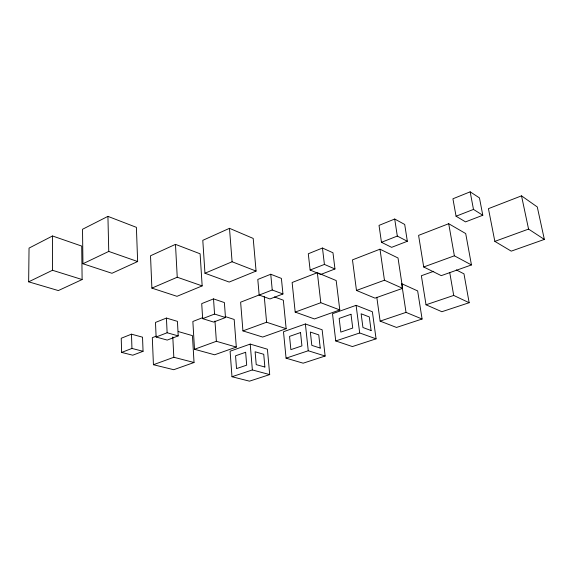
<?xml version="1.0" encoding="UTF-8"?>
<svg xmlns="http://www.w3.org/2000/svg" width="573" height="573" viewBox="0 0 573 573"><rect width="100%" height="100%" fill="white"/><g stroke="black" fill="none" stroke-linecap="round" stroke-linejoin="round"><path stroke-width="0.86" d="M28.65 281.823L52.472 270.277L52.515 235.983L81.724 246.089L82.118 279.545L58.339 290.575L28.65 281.823L29.044 248.095L52.515 235.983M107.925 216.365L82.519 229.272L82.942 263.745L111.95 273.285L137.642 261.539L136.395 227.345L107.925 216.365L108.755 251.425L82.942 263.745M175.481 244.363L150.52 255.773L151.888 288.119L176.985 296.327L202.162 285.898L200.106 253.803L175.481 244.363L177.243 277.225L202.162 285.898M229.487 228.319L202.792 240.338L204.955 273.242L229.193 282.059L256.081 271.079L253.202 238.432L229.487 228.319L232.094 261.761L256.081 271.079M151.888 288.119L177.243 277.225M204.955 273.242L232.094 261.761M322.47 248.023L308.295 253.767L310.122 270.033L320.751 274.467L334.961 268.973L332.97 252.779L322.47 248.023L324.411 264.418L334.961 268.973M394.711 219.036L379.018 225.39L381.468 242.286L391.617 247.343L407.339 241.276L404.703 224.451L394.711 219.036L397.311 236.069L407.339 241.276M470.161 191.833L452.921 198.781L456.065 216.214L465.534 221.887L482.795 215.255L479.458 197.893L470.161 191.833L473.484 209.417L482.795 215.255M270.75 274.245L257.793 279.445L259.175 295.066L269.947 298.956L282.94 293.978L281.4 278.414L270.75 274.245L272.239 289.988L282.94 293.978M213.521 298.898L201.71 303.618L202.663 318.66L213.629 322.069L225.483 317.549L224.38 302.565L213.521 298.898L214.56 314.047L225.483 317.549M166.428 318.065L155.491 322.434L156.114 337.017L167.223 340.083L178.203 335.893L177.444 321.367L166.428 318.065L167.13 332.755L178.203 335.893M131.482 334.174L121.232 338.249L121.626 352.424L132.757 355.203L143.057 351.299L142.527 337.175L131.482 334.174L131.948 348.441L121.626 352.424M310.122 270.033L324.411 264.418M381.468 242.286L397.311 236.069M456.065 216.214L473.484 209.417M259.784 294.73L240.624 302.186L242.931 330.893L262.699 337.053L286.156 328.709L283.334 300.195L274.446 296.95M259.175 295.066L272.239 289.988M202.813 317.607L192.857 321.474L194.505 349.279L214.603 354.787L236.312 347.08L234.185 319.455L225.132 316.54M379.985 249.191L352.467 259.87L356.478 290.447L375 298.139L402.611 288.341L398.02 257.986L379.985 249.191L384.454 280.226L402.611 288.341M156.336 336.122L152.311 337.683L153.428 364.722L173.748 369.707L194.032 362.508L192.456 335.642L178.282 331.552M202.663 318.66L214.56 314.047M156.114 337.017L167.13 332.755M448.709 223.706L418.584 235.374L423.705 266.982L441.26 275.642L471.457 264.941L465.706 233.569L448.709 223.706L454.375 255.809L471.457 264.941M521.523 195.851L488.44 208.658L494.843 241.376L511.238 251.146L544.35 239.421L537.281 206.953L521.523 195.851L528.564 229.093L544.35 239.421M242.931 330.893L266.595 322.234L286.156 328.709M320.801 302.716L317.349 272.691L292.123 282.496L295.188 312.092L320.801 302.716L339.789 309.936L336.179 280.548L318.165 273.035M194.505 349.279L216.365 341.293L236.312 347.08M356.478 290.447L384.454 280.226M153.428 364.722L173.827 357.273L194.032 362.508M423.705 266.982L454.375 255.809M494.843 241.376L528.564 229.093M433.747 271.294L421.363 275.735L426.026 304.786L441.862 311.719L469.151 302.716L463.98 273.858L456.287 269.912M339.789 309.936L314.448 318.946L295.188 312.092M356.098 305.337L332.498 313.71L335.757 340.956L352.395 346.565L376.074 338.836L372.371 311.762L356.098 305.337L359.694 332.963L376.074 338.836M305.38 323.981L283.485 331.731L286.063 358.161L303.153 363.189L325.135 356.026L322.133 329.762L305.38 323.981L308.253 350.755L325.135 356.026M250.215 344.094L230.095 351.213L231.986 376.733L249.477 381.167L269.697 374.592L267.412 349.222L250.215 344.094L252.364 369.943L269.697 374.592M426.026 304.786L453.701 295.432L469.151 302.716M376.798 297.258L380.128 321.124L406.028 312.378L422.086 319.018L417.653 290.919L401.687 283.692L406.028 312.378M335.757 340.956L359.694 332.963M286.063 358.161L308.253 350.755M231.986 376.733L252.364 369.943M422.086 319.018L396.509 327.448L380.128 321.124M131.948 348.441L143.057 351.299M52.472 270.277L82.118 279.545M108.755 251.425L137.642 261.539M449.798 272.891L453.701 295.432M264.268 296.642L266.595 322.234M214.975 321.03L216.365 341.293M172.802 336.945L173.827 357.273M350.991 314.276L339.152 318.416L340.82 332.089L352.746 328.043L350.991 314.276M300.531 332.555L289.551 336.387L290.876 349.645L301.928 345.899L300.531 332.555M245.645 352.28L235.553 355.804L236.527 368.604L246.684 365.166L245.645 352.28M264.862 367.021L256.217 364.636L255.121 351.779L263.738 354.279L264.862 367.021M320.235 348.076L311.812 345.376L310.358 332.054L318.753 334.883L320.235 348.076M371.118 330.535L362.945 327.527L361.133 313.782L369.277 316.926L371.118 330.535"/></g></svg>
